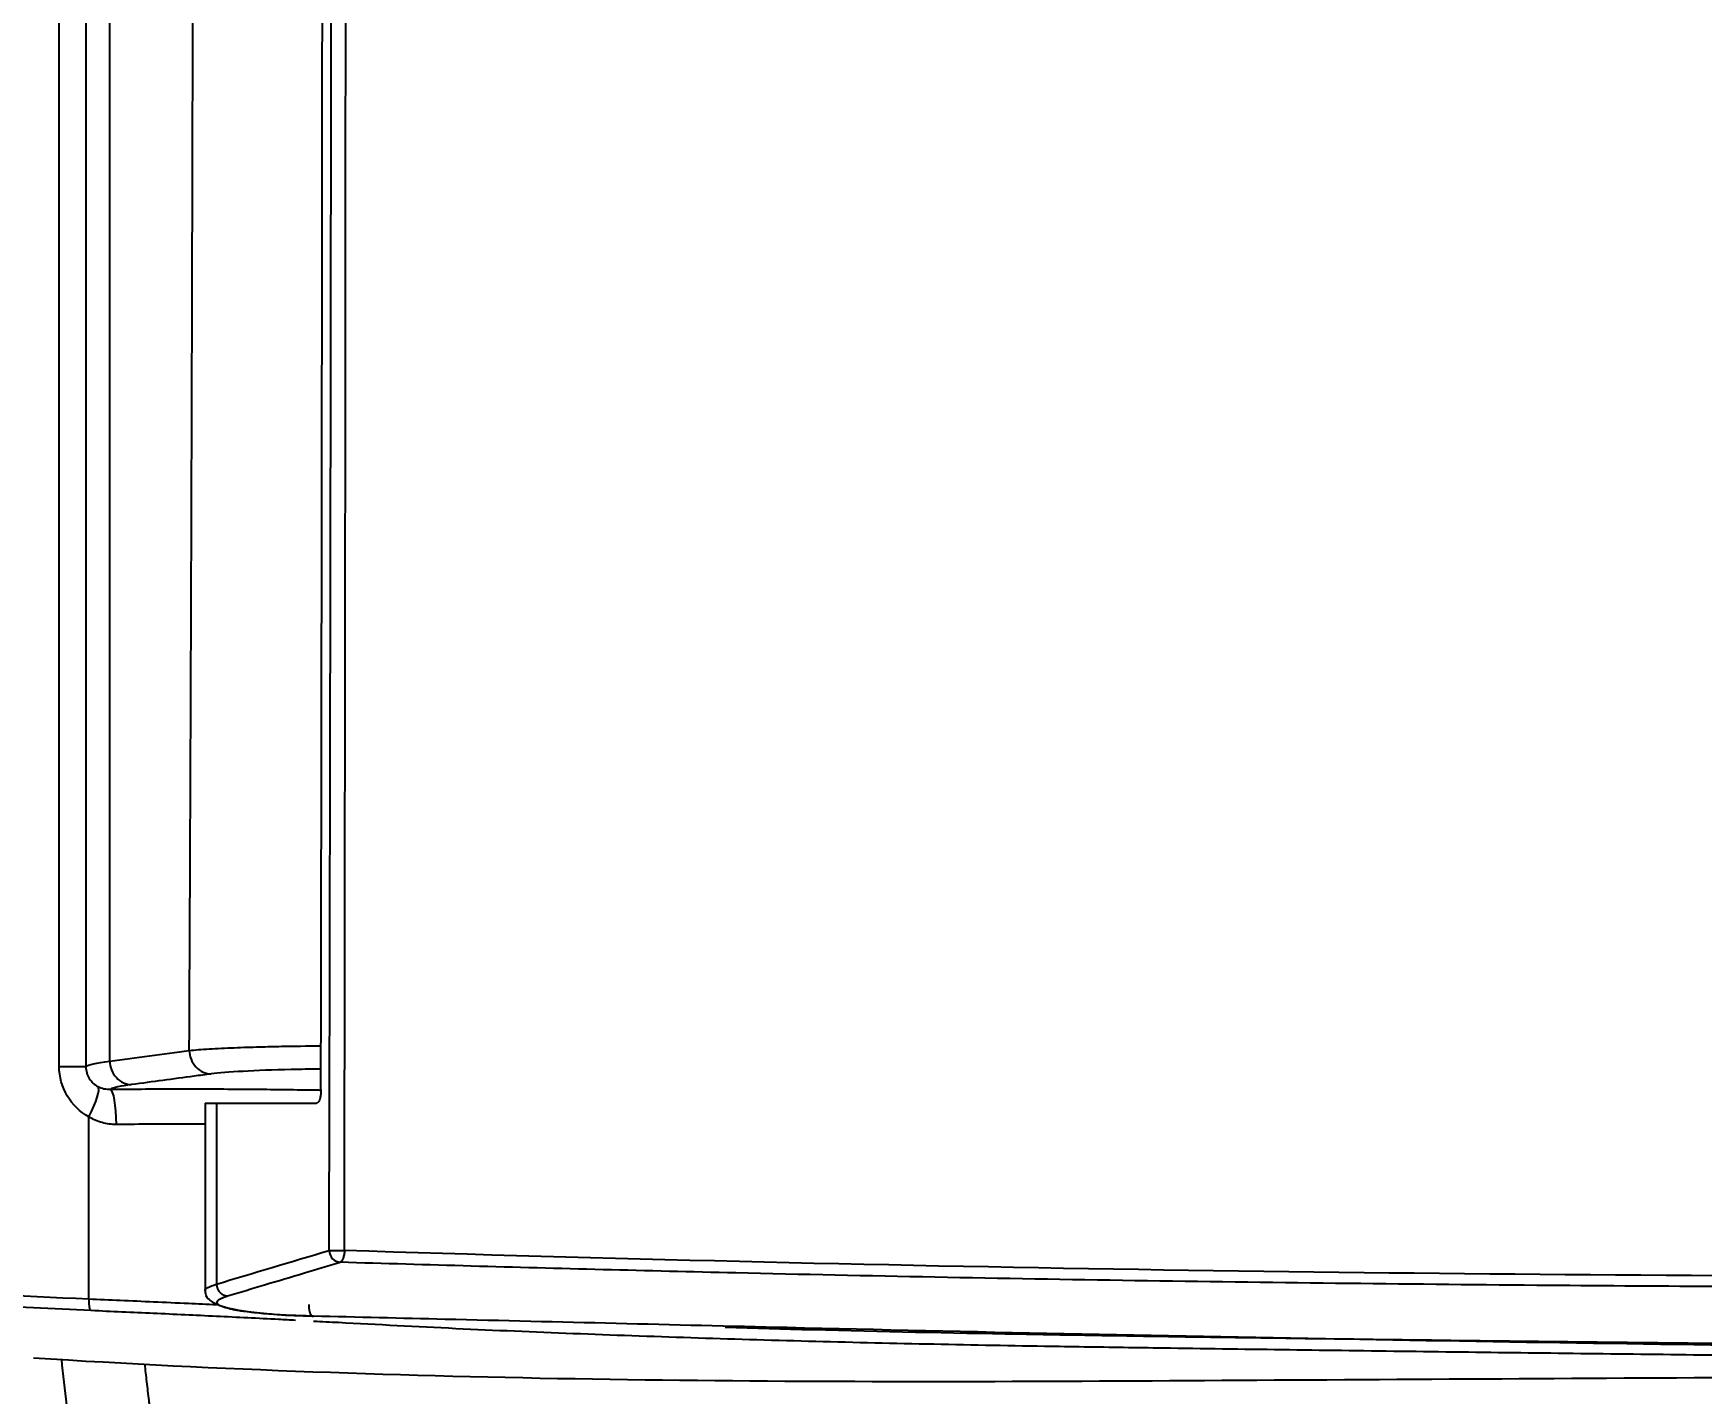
# Model space of a CAD drawing. Extents: x 7905 to 14077, y -986 to 9572.
# Drawn here: x 11464.4 to 11606.2, y 549.6 to 665.3 of the extents above; entities that cross this region are included whole.
import ezdxf

# ---------------------------------------------------------------- set-up
doc = ezdxf.new("R2010")
doc.units = 0
doc.header["$LTSCALE"] = 20
doc.header["$MEASUREMENT"] = 0
doc.layers.get('0').update_dxf_attribs({"linetype": 'CONTINUOUS'})
doc.layers.get('DEFPOINTS').update_dxf_attribs({"linetype": 'CONTINUOUS'})
doc.layers.add('1', color=1, linetype='CONTINUOUS')
doc.layers.add('3', color=3, linetype='CONTINUOUS')
doc.styles.get("Standard").update_dxf_attribs({"font": 'NanumGothic.ttf'})
doc.dimstyles.get("Standard").update_dxf_attribs({"dimtxt": 2.5, "dimasz": 2, "dimexe": 2, "dimexo": 1, "dimgap": 1.5, "dimtad": 1, "dimdec": 0, "dimlfac": 10, "dimrnd": 0.5, "dimzin": 0, "dimdsep": 46, "dimtxsty": 'Standard', "dimcen": 0, "dimclrt": 2, "dimadec": 0, "dimazin": 0, "dimtfac": 1, "dimtdec": 0, "dimtmove": 0, "dimatfit": 3, "dimfxl": 0, "dimtolj": 1, "dimtzin": 0, "dimarcsym": 0})

# ---------------------------------------------------------------- blocks, each defined once
blk = doc.blocks.new('*D41')
at = {"color": 3, "lineweight": -2}
for p, q in [((11997.61, 750.92), (12039.28, 750.92)), ((12033.28, 726.92), (12033.28, 640.99)), ((12033.28, 499.92), (12033.28, 590.86)), ((11528.25, 475.92), (12039.28, 475.92))]:
    blk.add_line(p, q, dxfattribs=at)
at = {"color": 3}
for points in [[(12029.28, 726.92), (12037.28, 726.92), (12033.28, 750.92)], [(12029.28, 499.92), (12037.28, 499.92), (12033.28, 475.92)]]:
    blk.add_solid(points, dxfattribs=at)
at = {"layer": 'DEFPOINTS', "color": 0}
for p in [(11996.41, 750.92), (11527.05, 475.92), (12033.28, 475.92)]:
    blk.add_point(p, dxfattribs=at)
at = {"color": 2, "insert": (12033.28, 615.92), "char_height": 24, "attachment_point": 5}
blk.add_mtext('\\A1;275', dxfattribs=at)
blk = doc.blocks.new('A$Cca7b564f')
at = {"layer": '1', "color": 7, "linetype": 'Continuous'}
for p, q in [((69.95, 26.76), (69.95, 373.73)), ((72.22, 373.73), (72.22, 26.76)), ((69.95, 26.76), (72.22, 26.76)), ((82.35, 23.65), (82.35, 7.71)), ((82.35, 23.65), (83.32, 23.65)), ((83.32, 23.65), (83.32, 8.26)), ((83.32, 23.65), (91.83, 23.65)), ((72.47, 7.01), (72.47, 22.48))]:
    blk.add_line(p, q, dxfattribs=at)
for centre, major_axis, ratio, start_param, end_param in [((71.75, 22.48), (-1.46, -2.62), 0.212912, 1.688632, 3.058789), ((74.3, 21.83), (0.03, -3), 0.174662, 1.569181, 3.088411), ((93.83, 11.12), (-1, 0.002), 0.006049, 0.374575, 1.951949), ((93.83, 11.12), (-0.283, 0.959), 0.9253, 1.304518, 2.847758), ((72.71, 7.01), (0.044, 0.999), 0.241701, 1.581443, 3.087631)]:
    blk.add_ellipse(centre, major_axis=major_axis, ratio=ratio, start_param=start_param, end_param=end_param, dxfattribs=at)
for points, degree, knots in [([(91.56, 394.95), (91.98, 394.96), (93.34, 395), (96.14, 395.06), (100.47, 395.17), (106.33, 395.31), (113.71, 395.49), (122.61, 395.71), (133.05, 395.96), (145.04, 396.23), (158.6, 396.52), (173.76, 396.82), (190.52, 397.12), (208.95, 397.4), (229.06, 397.65), (250.95, 397.82), (274.7, 397.79), (300.4, 397.29), (327.99, 395.89), (357.19, 393.11), (387.85, 388.14), (419.61, 380.29), (452.27, 369.6), (485.51, 355.68), (518.58, 337.51), (550.11, 313.75), (577.38, 282.69), (596, 243.67), (600.39, 209.77), (599.21, 183.75), (596.19, 164.12), (588.25, 139.72), (572.76, 112.33), (547.83, 84.7), (513.32, 59.28), (471.36, 37.94), (427.88, 22.32), (388.83, 12.45), (358.53, 7.64), (337.57, 5.51), (323.01, 4.43), (308.63, 3.61), (288.26, 2.88), (259.11, 2.6), (221.62, 2.89), (178.21, 3.55), (137.75, 4.4), (108.72, 5.13), (95.29, 5.45), (91.56, 5.54)], 3, [0, 0, 0, 0, 0.001119, 0.003576, 0.007371, 0.012506, 0.018979, 0.02679, 0.035938, 0.046425, 0.05825, 0.071413, 0.085913, 0.10175, 0.118924, 0.137435, 0.15728, 0.17846, 0.200993, 0.22488, 0.250117, 0.276698, 0.304621, 0.333888, 0.364502, 0.396462, 0.42976, 0.464381, 0.500343, 0.511789, 0.527896, 0.548652, 0.574047, 0.604076, 0.638738, 0.678033, 0.718519, 0.751229, 0.77616, 0.79331, 0.802684, 0.811893, 0.828579, 0.852743, 0.884394, 0.923538, 0.964679, 0.990168, 1, 1, 1, 1]), ([(94.2, 11.12), (94.23, 36.34), (94.3, 86.79), (94.33, 162.46), (94.33, 238.12), (94.3, 313.76), (94.23, 364.18), (94.2, 389.39)], 3, [0, 0, 0, 0, 0.200076, 0.400114, 0.600114, 0.800075, 1, 1, 1, 1]), ([(81.01, 28.12), (81.21, 68.68), (81.31, 114.21), (81.4, 155.95), (81.4, 244.54), (81.31, 286.28), (81.21, 331.81), (81.01, 372.37)], 2, [0, 0, 0, 0.25, 0.25, 0.5, 0.75, 0.75, 1, 1, 1]), ([(81.01, 28.12), (81.26, 28.15), (81.74, 28.19), (82.67, 28.26), (83.7, 28.31), (84.79, 28.36), (85.88, 28.4), (86.94, 28.43), (87.91, 28.46), (89.59, 28.49), (91.03, 28.51), (92.17, 28.52)], 3, [0, 0, 0, 0, 0.12121, 0.237746, 0.347955, 0.450764, 0.545048, 0.62987, 0.704658, 0.769114, 1, 1, 1, 1]), ([(74.25, 27.22), (74.26, 26.71), (74.47, 26.19), (75.15, 25.45), (75.63, 25.23), (76.11, 25.22)], 3, [0, 0, 0, 0, 0.5, 0.5, 1, 1, 1, 1]), ([(81.01, 28.12), (81.02, 27.66), (81.21, 27.11), (81.93, 26.34), (82.44, 26.13), (82.87, 26.13)], 3, [0, 0, 0, 0, 0.5, 0.5, 1, 1, 1, 1]), ([(72.22, 26.76), (72.23, 26.58), (72.26, 26.21), (72.49, 25.73), (72.82, 25.32), (73.1, 25.15), (73.24, 25.06)], 3, [0, 0, 0, 0, 0.248288, 0.500157, 0.738654, 1, 1, 1, 1]), ([(82.87, 26.13), (82.39, 26.06), (81.9, 26), (79.65, 25.7), (77.88, 25.46), (76.11, 25.22)], 3, [0, 0, 0, 0, 0.216225, 0.216225, 1, 1, 1, 1]), ([(92.13, 26.54), (91.28, 26.53), (90.45, 26.52), (86.6, 26.43), (84.11, 26.29), (82.87, 26.13)], 3, [0, 0, 0, 0, 0.205975, 0.205975, 1, 1, 1, 1]), ([(73.24, 25.06), (73.41, 24.99), (73.67, 24.88), (73.98, 24.84), (74.14, 24.83), (74.23, 24.83), (74.28, 24.83), (74.3, 24.83)], 3, [0, 0, 0, 0, 0.499257, 0.74929, 0.874735, 0.93753, 1, 1, 1, 1]), ([(74.3, 24.83), (75.19, 24.83), (76.95, 24.85), (79.62, 24.86), (82.29, 24.86), (85.84, 24.84), (89.2, 24.81), (91.59, 24.77), (92.28, 24.76)], 3, [0, 0, 0, 0, 0.147438, 0.294108, 0.440775, 0.588204, 0.880284, 1, 1, 1, 1]), ([(92.2, 24.64), (92.2, 24.53), (92.19, 24.42), (92.16, 24.21), (92.14, 24.1), (92.09, 23.93), (92.06, 23.85), (91.99, 23.74), (91.95, 23.69), (91.88, 23.65), (91.86, 23.65), (91.83, 23.65)], 3, [0, 0, 0, 0, 0.215621, 0.215621, 0.431241, 0.431241, 0.646863, 0.646863, 0.862489, 0.862489, 1, 1, 1, 1]), ([(74.83, 21.83), (74.62, 21.84), (74.2, 21.85), (73.6, 21.98), (73.01, 22.18), (72.65, 22.38), (72.47, 22.48)], 3, [0, 0, 0, 0, 0.249829, 0.499939, 0.749301, 1, 1, 1, 1]), ([(82.38, 21.86), (81.9, 21.86), (80.4, 21.86), (77.86, 21.86), (75.84, 21.84), (74.83, 21.83)], 3, [0, 0, 0, 0, 0.190241, 0.594918, 1, 1, 1, 1]), ([(84.27, 7.26), (85.32, 7.58), (87.49, 8.23), (90.68, 9.19), (92.83, 9.82), (93.84, 10.12)], 3, [0, 0, 0, 0, 0.326668, 0.680643, 1, 1, 1, 1]), ([(229.95, 7.98), (223.47, 8), (211.98, 8.04), (189.1, 8.2), (161.35, 8.51), (131.17, 9.1), (108.69, 9.68), (97.55, 10.01), (93.84, 10.12)], 3, [0, 0, 0, 0, 0.141036, 0.249904, 0.499783, 0.749764, 0.916662, 1, 1, 1, 1]), ([(230.2, 8.89), (207.21, 8.96), (184.38, 9.13), (139.01, 9.86), (116.41, 10.41), (94.2, 11.12)], 3, [0, 0, 0, 0, 0.5, 0.5, 1, 1, 1, 1]), ([(72.66, 6.01), (66.13, 6.33), (54.38, 6.91), (42.68, 8.09), (37.47, 8.62)], 3, [0, 0, 0, 0, 0.55541, 1, 1, 1, 1]), ([(82.36, 7.69), (82.34, 7.78), (82.47, 7.97), (83.04, 8.16), (83.32, 8.26)], 3, [0, 0, 0, 0, 0.497654, 1, 1, 1, 1]), ([(82.36, 7.81), (82.36, 7.69), (82.38, 7.28), (82.72, 6.87), (83.7, 6.33), (85.68, 5.94), (88.54, 5.66), (90.4, 5.57), (91.46, 5.55)], 3, [0, 0, 0, 0, 0.045037, 0.155623, 0.31846, 0.614451, 0.796262, 1, 1, 1, 1]), ([(91.56, 5.54), (91.15, 5.55), (90.36, 5.57), (89.25, 5.62), (88.23, 5.68), (87.32, 5.75), (86.51, 5.83), (85.83, 5.92), (85.3, 5.99), (84.92, 6.06), (84.66, 6.11), (84.49, 6.15), (84.33, 6.19), (84.18, 6.23), (84.05, 6.27), (83.92, 6.31), (83.6, 6.43), (83.41, 6.56), (83.37, 6.69), (83.37, 6.74), (83.4, 6.83), (83.49, 6.92), (83.63, 7.01), (83.74, 7.06), (83.92, 7.14), (84.12, 7.21), (84.27, 7.26)], 3, [0, 0, 0, 0, 0.065063, 0.127736, 0.188626, 0.248148, 0.306476, 0.363994, 0.410206, 0.4456, 0.479528, 0.49297, 0.507757, 0.538511, 0.553571, 0.568633, 0.598757, 0.72566, 0.752812, 0.77125, 0.792904, 0.860962, 0.894248, 0.911269, 0.929549, 1, 1, 1, 1]), ([(72.47, 7.01), (73.36, 6.97), (75.18, 6.89), (78.01, 6.77), (80.74, 6.64), (82.53, 6.56), (83.32, 6.52)], 3, [0, 0, 0, 0, 0.249701, 0.510378, 0.782029, 1, 1, 1, 1]), ([(90.05, 5.18), (89.57, 5.21), (88.23, 5.28), (85.98, 5.39), (83.32, 5.52), (80.63, 5.65), (77.95, 5.77), (75.28, 5.89), (73.53, 5.97), (72.66, 6.01)], 3, [0, 0, 0, 0, 0.084837, 0.236572, 0.389157, 0.541941, 0.694302, 0.846907, 1, 1, 1, 1]), ([(255.98, 1.78), (251.82, 1.81), (244.9, 1.87), (231.07, 2), (214.6, 2.17), (194.17, 2.41), (177.26, 2.63), (164.91, 2.8), (158.19, 2.9), (148.13, 3.06), (133.63, 3.36), (116.97, 3.9), (103.67, 4.46), (97.02, 4.81), (93.7, 4.99)], 3, [0, 0, 0, 0, 0.075162, 0.125007, 0.250012, 0.375016, 0.5, 0.562498, 0.604167, 0.625001, 0.750005, 0.874996, 0.937543, 1, 1, 1, 1]), ([(126.57, 4.61), (129.05, 4.53), (137.33, 4.29), (153.19, 3.98), (175.37, 3.65), (200.95, 3.34), (228.26, 3.05), (246.92, 2.86), (256.24, 2.77)], 3, [0, 0, 0, 0, 0.058404, 0.19501, 0.372276, 0.576794, 0.788406, 1, 1, 1, 1]), ([(67.76, 2), (99.44, -0.01), (131.14, -0.13), (194.56, 0.24), (226.26, 0.42), (257.97, 0.6)], 3, [0, 0, 0, 0, 0.5, 0.5, 1, 1, 1, 1])]:
    blk.add_open_spline(points, degree=degree, knots=knots, dxfattribs=at)
for points in [[(92.9, 11.12), (93, 51.94), (93.12, 134.46), (93.12, 266.22), (93, 348.63), (92.9, 389.37)], [(92.2, 24.64), (92.41, 141.74), (92.41, 258.85), (92.2, 375.95)], [(74.25, 27.22), (74.25, 84.9), (74.25, 200.25), (74.25, 315.59), (74.25, 373.27)], [(72.22, 26.76), (72.39, 26.92), (73.08, 27.07), (74.25, 27.22)], [(74.25, 27.22), (76.51, 27.52), (78.76, 27.82), (81.01, 28.12)], [(72.47, 22.48), (70.96, 23.32), (69.95, 24.99), (69.95, 26.76)], [(76.11, 25.22), (75.15, 25.1), (74.55, 24.96), (74.3, 24.83)], [(83.32, 8.26), (86.46, 9.21), (89.65, 10.16), (92.9, 11.12)], [(94.08, 10.47), (94.01, 10.29), (93.93, 10.15), (93.84, 10.12)], [(94.17, 10.78), (94.15, 10.67), (94.12, 10.57), (94.08, 10.47)], [(94.21, 11.12), (94.2, 11), (94.19, 10.89), (94.17, 10.78)], [(37.36, 9.61), (49.03, 8.28), (60.74, 7.52), (72.47, 7.01)], [(93.7, 4.99), (93, 5.02), (92.29, 5.06), (91.57, 5.1)]]:
    blk.add_open_spline(points, degree=3, dxfattribs=at)
for points, weights, knots in [([(83.32, 8.26), (83.34, 7.99), (83.44, 7.75), (83.62, 7.56), (83.79, 7.38), (84.02, 7.27), (84.27, 7.26)], [1.00006730457, 1.00230327428, 1.06025121301, 1.17391112076, 1.06025121293, 1.0023032742, 1.00006730457], [0, 0, 0, 0, 0.5, 0.5, 0.5, 1, 1, 1, 1]), ([(91.17, 6.53), (91.16, 6.24), (91.2, 5.98), (91.27, 5.79), (91.35, 5.6), (91.45, 5.51), (91.56, 5.54)], [1.00006999596, 0.997588038028, 1.06111112793, 1.19063926566, 1.0611537765, 0.997629876542, 1.00006756579], [0, 0, 0, 0, 0.500082, 0.500082, 0.500082, 1, 1, 1, 1])]:
    blk.add_rational_spline(points, weights, degree=3, knots=knots, dxfattribs=at)

msp = doc.modelspace()

# ---------------------------------------------------------------- linework, layer by layer
at = {"layer": '3'}
msp.add_open_spline([(11467.25877, 548.66364), (11467.10329, 549.96183), (11466.95162, 551.2579), (11466.83679, 552.53351)], degree=3, dxfattribs=at)
msp.add_open_spline([(11474.31646, 548.60158), (11474.29971, 548.74101), (11474.28297, 548.88043), (11474.26623, 549.01986), (11474.26503, 549.02987), (11474.26383, 549.03988), (11474.26262, 549.04989), (11474.19785, 549.58934), (11474.13421, 550.11947), (11474.01485, 551.14872), (11473.95907, 551.64832), (11473.90848, 552.13564)], degree=3, knots=[-0.401196575, -0.401196575, -0.401196575, -0.401196575, -0.026874952, -0.026874952, -0.026874952, 0, 0, 0, 1.448771358, 1.448771358, 2.871453574, 2.871453574, 2.871453574, 2.871453574], dxfattribs=at)

# ---------------------------------------------------------------- block references
msp.add_blockref('A$Cca7b564f', (11396.6676, 550.67862))

# ---------------------------------------------------------------- dimensions: what is measured, and where the dimension line sits
dim = msp.add_linear_dim(base=(12033.28089, 475.92446), p1=(11996.40587, 750.92479), p2=(11527.04608, 475.92446), angle=90, dimstyle='Standard', override={"dimscale": 1.2, "dimtxt": 20, "dimasz": 20, "dimexe": 5, "dimgap": 10, "dimtih": 1, "dimtoh": 1, "dimlfac": 1, "dimzin": 12, "dimclrd": 3, "dimclre": 3, "dimazin": 2, "dimarcsym": 1})
dim.commit()
dim.dimension.update_dxf_attribs({"geometry": '*D41', "text_midpoint": (12033.28089, 615.92439), "dimtype": 160})

doc.saveas('drawing.dxf')
